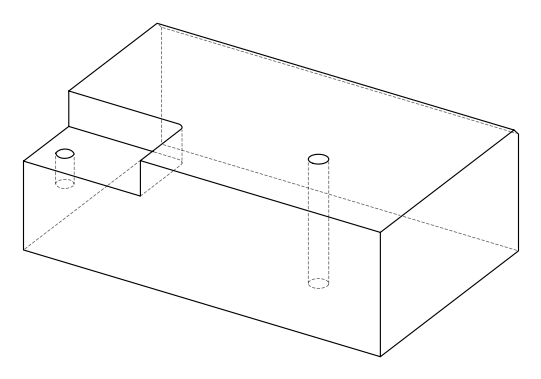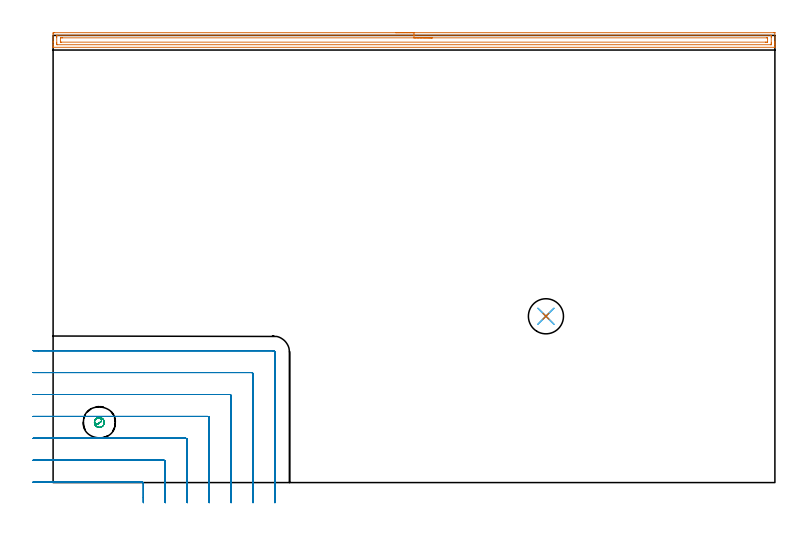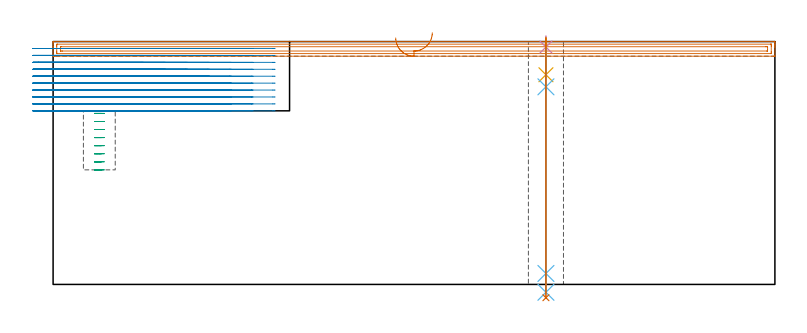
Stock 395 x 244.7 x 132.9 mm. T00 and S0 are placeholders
(PLAN: 7 operations, 6 tool changes, 34.1 min)
(1 AREA_MILL | FG_CHAMFER_SURFACE | UGT0205_001 | 9.7 min | 12640 mm3)
(2 MILL_CORNER_NOTCH_RECTANGULAR | CORNER_NOTCH_RECTANGULAR | NXT0201_012 | Follow Part, ap 4, ae 75% | 22.08 min | 392683 mm3)
(3 MILL_BLIND_HOLE_FROM_SOLID_MATERIAL | STEP1POCKET | NXT0201_011 | Spiral | 0.92 min | 7678 mm3)
(4 SPOT_DRILL | STEP1HOLE | NXT0321_9005460120000 | 0.05 min | 185 mm3)
(5 DRILL_BLIND_HOLE_INTO_CENTER | STEP1HOLE | NXT0301_092 | 0.08 min | 1716 mm3)
(6 GUN_DRILL_THROUGH_HOLE | STEP1HOLE | UGT0307_009 | 0.66 min | 13105 mm3)
(7 DRILL_TO_ENLARGE_THROUGH_HOLE | STEP1HOLE | UGT0301_259 | 0.57 min | 23408 mm3)
(TOOL UGT0205_001 | Chamfer Mill 20 x 3 x 45 deg. | D20 FL50 Z2)
(TOOL NXT0201_012 | ENDMILL 16mm [2P460-1600-NA 1630] | D16 FL38 Z6)
(TOOL NXT0201_011 | ENDMILL 12mm [2P460-1200-NA 1630] | D12 FL38 Z6)
(TOOL NXT0321_9005460120000 | NC Spot Drill, 142deg, 12mm, Carbide, Uncoated | D12 PA142 FL30 Z2)
(TOOL NXT0301_092 | Carbide Drill 12.1mm [860.1-1210-061A1-MM 2214] | D12.1 PA140 FL77 Z2)
(TOOL UGT0307_009 | Gun Drill 12 mm | D12 PA130 FL24 Z1)
(TOOL UGT0301_259 | Twist Drill 19.2 mm | D19.2 PA118 FL140 Z2)
(OP 1 AREA_MILL)
G17 G21 G94 G90
T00 M6
G54
G17 G0 G90 X187.5 Y246.2 S1061 M3
G43 Z142.9 H0
Z134.9
G94 G1 X187.538 Z134.028 F250.
X187.652 Z133.164
X187.841 Z132.312
X188.103 Z131.48
X188.437 Z130.674
X188.84 Z129.9
X189.308 Z129.164
X189.84 Z128.472
X190.429 Z127.829
X191.072 Z127.24
X191.764 Z126.708
X192.5 Z126.24
X193.274 Z125.837
X194.08 Z125.503
X194.912 Z125.241
X195.764 Z125.052
X196.628 Z124.938
X197.5 Z124.9
X394.388
X394.975 Y246.199 Z124.899
X394.998 Y246.197 Z124.9
X395. Y246.161 Z124.936
Y241.317 Z129.777
Y240.762 Z130.335
Y240.435 Z130.662
Y239.879 Z131.217
Y239.552 Z131.543
Y238.898 Z132.202
Y238.547 Z132.552
X394.994 Y238.21 Z132.881
X394.992 Y238.203 Z132.888
X394.834 Y238.2 Z132.9
X0.165
X0.008 Y238.203 Z132.888
X0.006 Y238.21 Z132.881
X0. Y238.548 Z132.552
Y238.898 Z132.202
Y239.552 Z131.543
Y240.762 Z130.335
Y241.317 Z129.777
Y245.453 Z125.644
X0.003 Y245.731 Z125.366
X0.009 Y246.192 Z124.906
X0.142 Y246.196 Z124.902
X0.612 Y246.2 Z124.9
X197.5
Y244.786 Z126.314
X392.602 Y244.785 Z126.315
X392.666
X392.98 Y244.779 Z126.321
X392.99 Y244.678 Z126.422
X392.997 Y244.458 Z126.642
X392.999 Y243.965 Z127.135
X393. Y243.572 Z127.528
Y240.924 Z130.176
X392.999 Y240.435 Z130.665
X392.998 Y240.044 Z131.056
X392.99 Y239.649 Z131.451
X392.983 Y239.62 Z131.48
X392.964 Y239.619 Z131.481
X392.913 Y239.616 Z131.484
X392.81 Y239.615 Z131.485
X392.602 Y239.614 Z131.486
X2.398 Y239.615 Z131.485
X2.334
X2.02 Y239.621 Z131.479
X2.01 Y239.722 Z131.378
X2.003 Y239.942 Z131.158
X2.001 Y240.435 Z130.665
X2. Y240.828 Z130.272
Y243.476 Z127.624
X2.001 Y243.965 Z127.135
X2.002 Y244.356 Z126.744
X2.01 Y244.751 Z126.349
X2.017 Y244.78 Z126.32
X2.036 Y244.781 Z126.319
X2.087 Y244.784 Z126.316
X2.19 Y244.785 Z126.315
X2.398 Y244.786 Z126.314
X197.5
Y243.372 Z127.728
X390.524 Y243.371 Z127.729
X390.816 Y243.37 Z127.73
X390.913 Y243.368 Z127.732
X390.982 Y243.365 Z127.735
X390.99 Y243.264 Z127.836
X390.997 Y243.083 Z128.017
X391. Y242.902 Z128.198
X390.999 Y241.137 Z129.963
X390.994 Y241.076 Z130.024
X390.989 Y241.035 Z130.065
X390.962 Y241.033 Z130.067
X390.816 Y241.031 Z130.069
X390.215 Y241.029 Z130.071
X389.923 Y241.028 Z130.072
X4.476 Y241.029 Z130.071
X4.184 Y241.03 Z130.07
X4.087 Y241.032 Z130.068
X4.018 Y241.035 Z130.065
X4.01 Y241.136 Z129.964
X4.004 Y241.317 Z129.783
X4. Y241.498 Z129.602
X4.001 Y243.263 Z127.837
X4.006 Y243.324 Z127.776
X4.011 Y243.365 Z127.735
X4.038 Y243.367 Z127.733
X4.184 Y243.369 Z127.731
X4.785 Y243.371 Z127.729
X5.077 Y243.372 Z127.728
X197.5
X198.372 Z127.767
X199.236 Z127.88
X200.088 Z128.069
X200.92 Z128.332
X201.726 Z128.665
X202.5 Z129.068
X203.236 Z129.537
X203.928 Z130.068
X204.571 Z130.657
X205.16 Z131.301
X205.692 Z131.993
X206.16 Z132.728
X206.563 Z133.502
X206.897 Z134.308
X207.159 Z135.14
X207.348 Z135.992
X207.462 Z136.857
X207.5 Z137.728
G0 Z142.9
M5
M2
(OP 2 MILL_CORNER_NOTCH_RECTANGULAR)
G17 G21 G94 G90
T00 M6
G54
G17 G0 G90 X49.4 Y-11. S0 M3
G43 Z142.9 H1
Z129.11
G94 G1 Y-8. F250.
Y-0.594 F500.
G3 X48.606 Y0.2 R0.8
G1 X-8.
X-11. F250.
G0 Z142.9
X61.4 Y-11.
Z129.11
G1 Y-8.
Y11.406 F500.
G3 X60.606 Y12.2 R0.8
G1 X-8.
X-11. F250.
G0 Z142.9
X73.4 Y-11.
Z129.11
G1 Y-8.
Y23.405 F500.
G3 X72.605 Y24.2 R0.8
G1 X-8.
X-11. F250.
G0 Z142.9
X85.4 Y-11.
Z129.11
G1 Y-8.
Y35.405 F500.
G3 X84.605 Y36.2 R0.8
G1 X-8.
X-11. F250.
G0 Z142.9
X97.4 Y-11.
Z129.11
G1 Y-8.
Y47.405 F500.
G3 X96.605 Y48.2 R0.8
G1 X-8.
X-11. F250.
G0 Z142.9
X109.4 Y-11.
Z129.11
G1 Y-8.
Y59.404 F500.
G3 X108.604 Y60.2 R0.8
G1 X-8.
X-11. F250.
G0 Z142.9
X121.4 Y-11.
Z129.11
G1 Y-8.
Y71.1 F500.
G3 X120.3 Y72.2 R1.1
G1 X-8.
X-11. F250.
G0 Z142.9
X49.4 Y-11.
Z125.32
G1 Y-8.
Y-0.594 F500.
G3 X48.606 Y0.2 R0.8
G1 X-8.
X-11. F250.
G0 Z142.9
X61.4 Y-11.
Z125.32
G1 Y-8.
Y11.406 F500.
G3 X60.606 Y12.2 R0.8
G1 X-8.
X-11. F250.
G0 Z142.9
X73.4 Y-11.
Z125.32
G1 Y-8.
Y23.405 F500.
G3 X72.605 Y24.2 R0.8
G1 X-8.
X-11. F250.
G0 Z142.9
X85.4 Y-11.
Z125.32
G1 Y-8.
Y35.405 F500.
G3 X84.605 Y36.2 R0.8
G1 X-8.
X-11. F250.
G0 Z142.9
X97.4 Y-11.
Z125.32
G1 Y-8.
Y47.405 F500.
G3 X96.605 Y48.2 R0.8
G1 X-8.
X-11. F250.
G0 Z142.9
X109.4 Y-11.
Z125.32
G1 Y-8.
Y59.404 F500.
G3 X108.604 Y60.2 R0.8
G1 X-8.
X-11. F250.
G0 Z142.9
X121.4 Y-11.
Z125.32
G1 Y-8.
Y71.1 F500.
G3 X120.3 Y72.2 R1.1
G1 X-8.
X-11. F250.
G0 Z142.9
X49.4 Y-11.
Z121.53
G1 Y-8.
Y-0.594 F500.
G3 X48.606 Y0.2 R0.8
G1 X-8.
X-11. F250.
G0 Z142.9
X61.4 Y-11.
Z121.53
G1 Y-8.
Y11.406 F500.
G3 X60.606 Y12.2 R0.8
G1 X-8.
X-11. F250.
G0 Z142.9
X73.4 Y-11.
Z121.53
G1 Y-8.
Y23.405 F500.
G3 X72.605 Y24.2 R0.8
G1 X-8.
X-11. F250.
G0 Z142.9
X85.4 Y-11.
Z121.53
G1 Y-8.
Y35.405 F500.
G3 X84.605 Y36.2 R0.8
G1 X-8.
X-11. F250.
G0 Z142.9
X97.4 Y-11.
Z121.53
G1 Y-8.
Y47.405 F500.
G3 X96.605 Y48.2 R0.8
G1 X-8.
X-11. F250.
G0 Z142.9
X109.4 Y-11.
Z121.53
G1 Y-8.
Y59.404 F500.
G3 X108.604 Y60.2 R0.8
G1 X-8.
X-11. F250.
G0 Z142.9
X121.4 Y-11.
Z121.53
G1 Y-8.
Y71.1 F500.
G3 X120.3 Y72.2 R1.1
G1 X-8.
X-11. F250.
G0 Z142.9
X49.4 Y-11.
Z117.74
G1 Y-8.
Y-0.594 F500.
G3 X48.606 Y0.2 R0.8
G1 X-8.
X-11. F250.
G0 Z142.9
X61.4 Y-11.
Z117.74
G1 Y-8.
Y11.406 F500.
G3 X60.606 Y12.2 R0.8
G1 X-8.
X-11. F250.
G0 Z142.9
X73.4 Y-11.
Z117.74
G1 Y-8.
Y23.405 F500.
G3 X72.605 Y24.2 R0.8
G1 X-8.
X-11. F250.
G0 Z142.9
X85.4 Y-11.
Z117.74
G1 Y-8.
Y35.405 F500.
G3 X84.605 Y36.2 R0.8
G1 X-8.
X-11. F250.
G0 Z142.9
X97.4 Y-11.
Z117.74
G1 Y-8.
Y47.405 F500.
G3 X96.605 Y48.2 R0.8
G1 X-8.
X-11. F250.
G0 Z142.9
X109.4 Y-11.
Z117.74
G1 Y-8.
Y59.404 F500.
G3 X108.604 Y60.2 R0.8
G1 X-8.
X-11. F250.
G0 Z142.9
X121.4 Y-11.
Z117.74
G1 Y-8.
Y71.1 F500.
G3 X120.3 Y72.2 R1.1
G1 X-8.
X-11. F250.
G0 Z142.9
X49.4 Y-11.
Z113.95
G1 Y-8.
Y-0.594 F500.
G3 X48.606 Y0.2 R0.8
G1 X-8.
X-11. F250.
G0 Z142.9
X61.4 Y-11.
Z113.95
G1 Y-8.
Y11.406 F500.
G3 X60.606 Y12.2 R0.8
G1 X-8.
X-11. F250.
G0 Z142.9
X73.4 Y-11.
Z113.95
G1 Y-8.
Y23.405 F500.
G3 X72.605 Y24.2 R0.8
G1 X-8.
X-11. F250.
G0 Z142.9
X85.4 Y-11.
Z113.95
G1 Y-8.
Y35.405 F500.
G3 X84.605 Y36.2 R0.8
G1 X-8.
X-11. F250.
G0 Z142.9
X97.4 Y-11.
Z113.95
G1 Y-8.
Y47.405 F500.
G3 X96.605 Y48.2 R0.8
G1 X-8.
X-11. F250.
G0 Z142.9
X109.4 Y-11.
Z113.95
G1 Y-8.
Y59.404 F500.
G3 X108.604 Y60.2 R0.8
G1 X-8.
X-11. F250.
G0 Z142.9
X121.4 Y-11.
Z113.95
G1 Y-8.
Y71.1 F500.
G3 X120.3 Y72.2 R1.1
G1 X-8.
X-11. F250.
G0 Z142.9
X49.4 Y-11.
Z110.16
G1 Y-8.
Y-0.594 F500.
G3 X48.606 Y0.2 R0.8
G1 X-8.
X-11. F250.
G0 Z142.9
X61.4 Y-11.
Z110.16
G1 Y-8.
Y11.406 F500.
G3 X60.606 Y12.2 R0.8
G1 X-8.
X-11. F250.
G0 Z142.9
X73.4 Y-11.
Z110.16
G1 Y-8.
Y23.405 F500.
G3 X72.605 Y24.2 R0.8
G1 X-8.
X-11. F250.
G0 Z142.9
X85.4 Y-11.
Z110.16
G1 Y-8.
Y35.405 F500.
G3 X84.605 Y36.2 R0.8
G1 X-8.
X-11. F250.
G0 Z142.9
X97.4 Y-11.
Z110.16
G1 Y-8.
Y47.405 F500.
G3 X96.605 Y48.2 R0.8
G1 X-8.
X-11. F250.
G0 Z142.9
X109.4 Y-11.
Z110.16
G1 Y-8.
Y59.404 F500.
G3 X108.604 Y60.2 R0.8
G1 X-8.
X-11. F250.
G0 Z142.9
X121.4 Y-11.
Z110.16
G1 Y-8.
Y71.1 F500.
G3 X120.3 Y72.2 R1.1
G1 X-8.
X-11. F250.
G0 Z142.9
X49.4 Y-11.
Z106.37
G1 Y-8.
Y-0.594 F500.
G3 X48.606 Y0.2 R0.8
G1 X-8.
X-11. F250.
G0 Z142.9
X61.4 Y-11.
Z106.37
G1 Y-8.
Y11.406 F500.
G3 X60.606 Y12.2 R0.8
G1 X-8.
X-11. F250.
G0 Z142.9
X73.4 Y-11.
Z106.37
G1 Y-8.
Y23.405 F500.
G3 X72.605 Y24.2 R0.8
G1 X-8.
X-11. F250.
G0 Z142.9
X85.4 Y-11.
Z106.37
G1 Y-8.
Y35.405 F500.
G3 X84.605 Y36.2 R0.8
G1 X-8.
X-11. F250.
G0 Z142.9
X97.4 Y-11.
Z106.37
G1 Y-8.
Y47.405 F500.
G3 X96.605 Y48.2 R0.8
G1 X-8.
X-11. F250.
G0 Z142.9
X109.4 Y-11.
Z106.37
G1 Y-8.
Y59.404 F500.
G3 X108.604 Y60.2 R0.8
G1 X-8.
X-11. F250.
G0 Z142.9
X121.4 Y-11.
Z106.37
G1 Y-8.
Y71.1 F500.
G3 X120.3 Y72.2 R1.1
G1 X-8.
X-11. F250.
G0 Z142.9
X49.4 Y-11.
Z102.58
G1 Y-8.
Y-0.594 F500.
G3 X48.606 Y0.2 R0.8
G1 X-8.
X-11. F250.
G0 Z142.9
X61.4 Y-11.
Z102.58
G1 Y-8.
Y11.406 F500.
G3 X60.606 Y12.2 R0.8
G1 X-8.
X-11. F250.
G0 Z142.9
X73.4 Y-11.
Z102.58
G1 Y-8.
Y23.405 F500.
G3 X72.605 Y24.2 R0.8
G1 X-8.
X-11. F250.
G0 Z142.9
X85.4 Y-11.
Z102.58
G1 Y-8.
Y35.405 F500.
G3 X84.605 Y36.2 R0.8
G1 X-8.
X-11. F250.
G0 Z142.9
X97.4 Y-11.
Z102.58
G1 Y-8.
Y47.405 F500.
G3 X96.605 Y48.2 R0.8
G1 X-8.
X-11. F250.
G0 Z142.9
X109.4 Y-11.
Z102.58
G1 Y-8.
Y59.404 F500.
G3 X108.604 Y60.2 R0.8
G1 X-8.
X-11. F250.
G0 Z142.9
X121.4 Y-11.
Z102.58
G1 Y-8.
Y71.1 F500.
G3 X120.3 Y72.2 R1.1
G1 X-8.
X-11. F250.
G0 Z142.9
X49.4 Y-11.
Z98.79
G1 Y-8.
Y-0.594 F500.
G3 X48.606 Y0.2 R0.8
G1 X-8.
X-11. F250.
G0 Z142.9
X61.4 Y-11.
Z98.79
G1 Y-8.
Y11.406 F500.
G3 X60.606 Y12.2 R0.8
G1 X-8.
X-11. F250.
G0 Z142.9
X73.4 Y-11.
Z98.79
G1 Y-8.
Y23.405 F500.
G3 X72.605 Y24.2 R0.8
G1 X-8.
X-11. F250.
G0 Z142.9
X85.4 Y-11.
Z98.79
G1 Y-8.
Y35.405 F500.
G3 X84.605 Y36.2 R0.8
G1 X-8.
X-11. F250.
G0 Z142.9
X97.4 Y-11.
Z98.79
G1 Y-8.
Y47.405 F500.
G3 X96.605 Y48.2 R0.8
G1 X-8.
X-11. F250.
G0 Z142.9
X109.4 Y-11.
Z98.79
G1 Y-8.
Y59.404 F500.
G3 X108.604 Y60.2 R0.8
G1 X-8.
X-11. F250.
G0 Z142.9
X121.4 Y-11.
Z98.79
G1 Y-8.
Y71.1 F500.
G3 X120.3 Y72.2 R1.1
G1 X-8.
X-11. F250.
G0 Z142.9
X49.4 Y-11.
Z95.
G1 Y-8.
Y-0.594 F500.
G3 X48.606 Y0.2 R0.8
G1 X-8.
X-11. F250.
G0 Z142.9
X61.4 Y-11.
Z95.
G1 Y-8.
Y11.406 F500.
G3 X60.606 Y12.2 R0.8
G1 X-8.
X-11. F250.
G0 Z142.9
X73.4 Y-11.
Z95.
G1 Y-8.
Y23.405 F500.
G3 X72.605 Y24.2 R0.8
G1 X-8.
X-11. F250.
G0 Z142.9
X85.4 Y-11.
Z95.
G1 Y-8.
Y35.405 F500.
G3 X84.605 Y36.2 R0.8
G1 X-8.
X-11. F250.
G0 Z142.9
X97.4 Y-11.
Z95.
G1 Y-8.
Y47.405 F500.
G3 X96.605 Y48.2 R0.8
G1 X-8.
X-11. F250.
G0 Z142.9
X109.4 Y-11.
Z95.
G1 Y-8.
Y59.404 F500.
G3 X108.604 Y60.2 R0.8
G1 X-8.
X-11. F250.
G0 Z142.9
X121.4 Y-11.
Z95.
G1 Y-8.
Y71.1 F500.
G3 X120.3 Y72.2 R1.1
G1 X-8.
X-11. F250.
G0 Z142.9
M5
M2
(OP 3 MILL_BLIND_HOLE_FROM_SOLID_MATERIAL)
G17 G21 G94 G90
T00 M6
G54
G17 G0 G90 X25.3 Y32.9 S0 M3
G43 Z142.9 H1
Z93.588
G94 G3 X25.669 Y35.231 R1.195 F250.
X22.732 Y33.734 R2.331
X24.466 Y30.332 R2.7
X22.732 Y33.734 R-2.7
X23.599 Y32.033 R1.35
X25.3 Y32.9 R1.35
G0 Z89.175
G3 X25.669 Y35.231 R1.195
X22.732 Y33.734 R2.331
X24.466 Y30.332 R2.7
X22.732 Y33.734 R-2.7
X23.599 Y32.033 R1.35
X25.3 Y32.9 R1.35
G0 Z84.763
G3 X25.669 Y35.231 R1.195
X22.732 Y33.734 R2.331
X24.466 Y30.332 R2.7
X22.732 Y33.734 R-2.7
X23.599 Y32.033 R1.35
X25.3 Y32.9 R1.35
G0 Z80.35
G3 X25.669 Y35.231 R1.195
X22.732 Y33.734 R2.331
X24.466 Y30.332 R2.7
X22.732 Y33.734 R-2.7
X23.599 Y32.033 R1.35
X25.3 Y32.9 R1.35
G0 Z75.938
G3 X25.669 Y35.231 R1.195
X22.732 Y33.734 R2.331
X24.466 Y30.332 R2.7
X22.732 Y33.734 R-2.7
X23.599 Y32.033 R1.35
X25.3 Y32.9 R1.35
G0 Z71.525
G3 X25.669 Y35.231 R1.195
X22.732 Y33.734 R2.331
X24.466 Y30.332 R2.7
X22.732 Y33.734 R-2.7
X23.599 Y32.033 R1.35
X25.3 Y32.9 R1.35
G0 Z67.113
G3 X25.669 Y35.231 R1.195
X22.732 Y33.734 R2.331
X24.466 Y30.332 R2.7
X22.732 Y33.734 R-2.7
X23.599 Y32.033 R1.35
X25.3 Y32.9 R1.35
G0 Z62.7
G3 X25.669 Y35.231 R1.195
X22.732 Y33.734 R2.331
X24.466 Y30.332 R2.7
X22.732 Y33.734 R-2.7
X23.599 Y32.033 R1.35
X25.3 Y32.9 R1.35
G0 Z142.9
M5
M2
(OP 4 SPOT_DRILL)
G17 G21 G94 G90
T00 M6
G54
G17 G0 G90 X269.7 Y91. S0 M3
G43 Z142.9 H0
G94 G81 G98 Z129.9 F250. R135.9
G80
M5
M2
(OP 5 DRILL_BLIND_HOLE_INTO_CENTER)
G17 G21 G94 G90
T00 M6
G54
G17 G0 G90 X269.7 Y91. S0 M3
G43 Z142.9 H1
G94 G81 G98 Z114.75 F250. R134.9
G80
M5
M2
(OP 6 GUN_DRILL_THROUGH_HOLE)
G17 G21 G94 G90
T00 M6
G54
G17 G0 G90 X269.7 Y91. M8
G43 Z142.9 H0
Z129.174
S716 M3
G94 G1 Z108.136 F125. M26
G4 X.084
Z6. F250.
G4 X.084
Z-4.298 F125.
G4 X.084
M5
M9
G0 Z129.174
Z142.9
M2
(OP 7 DRILL_TO_ENLARGE_THROUGH_HOLE)
G17 G21 G94 G90
T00 M6
G54
G17 G0 G90 X269.7 Y91. S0 M3
G43 Z142.9 H0
G94 G73 G98 Z-7.268 F250. Q17.521 R134.9
G80
M5
M2
